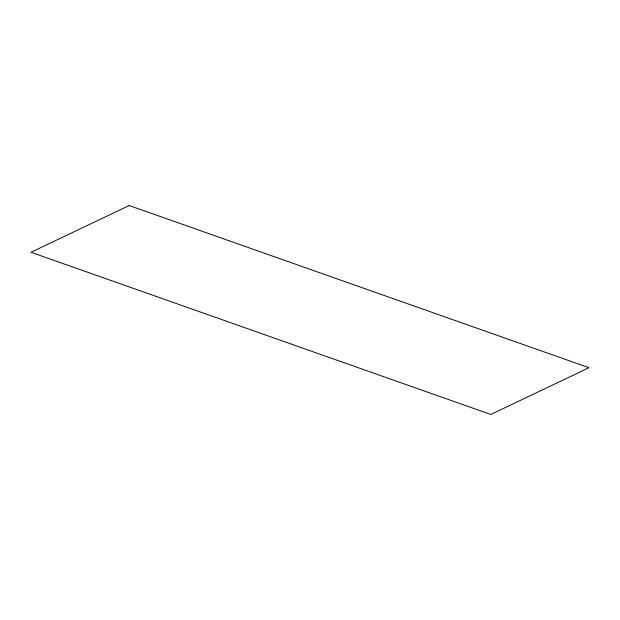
<?xml version="1.0" encoding="UTF-8"?>
<svg xmlns="http://www.w3.org/2000/svg" width="620" height="620" viewBox="0 0 620 620"><rect width="100%" height="100%" fill="white"/><g stroke="black" fill="none" stroke-linecap="round" stroke-linejoin="round"><path stroke-width="0.93" d="M129.2 205.538L31 252.278L490.8 414.462L589 367.722L129.2 205.538"/></g></svg>
